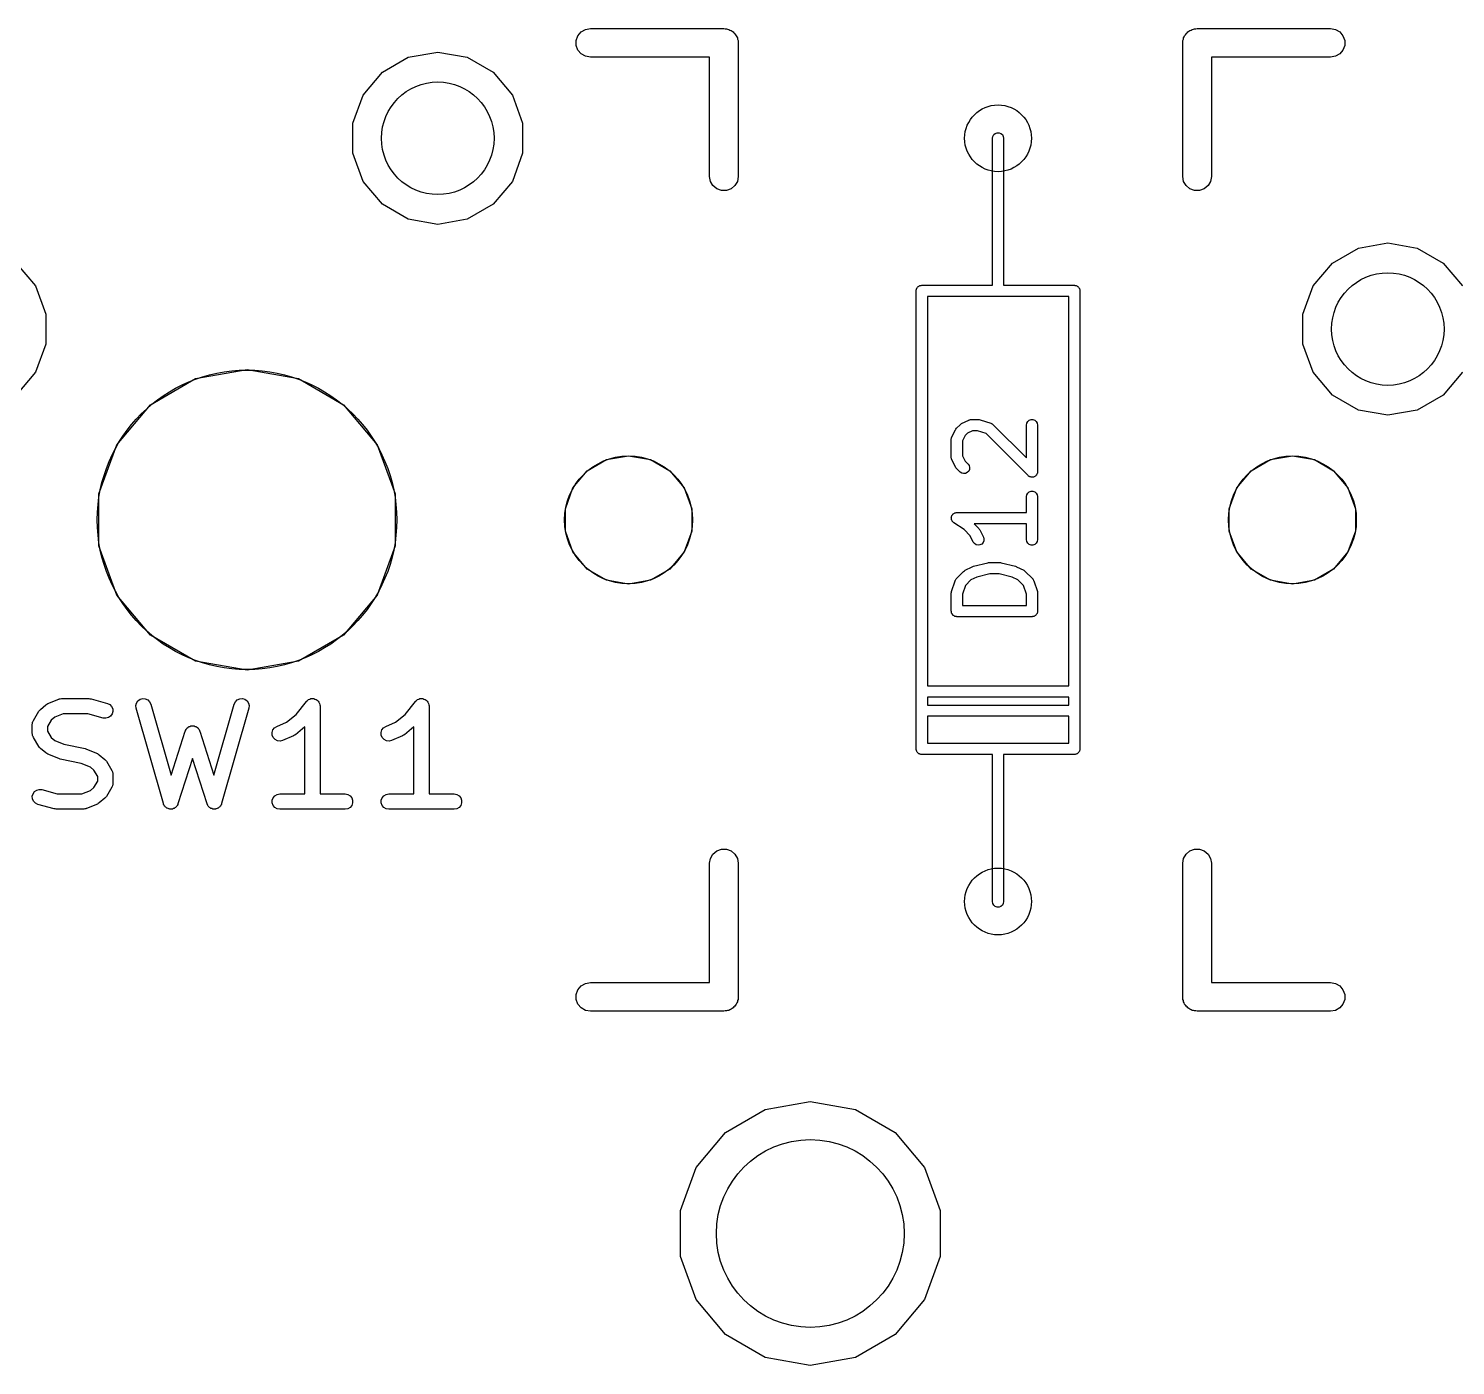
# Model space of a CAD drawing. Header units: millimetres. Extents: x 99 to 267, y 100 to 221.
# Drawn here: x 120.89 to 139.89, y 174.77 to 192.57 of the extents above; entities that cross this region are included whole.
import ezdxf

# ---------------------------------------------------------------- set-up
doc = ezdxf.new("R2010")
doc.units = ezdxf.units.MM
doc.layers.add('BLACK', color=7, linetype='Continuous')
doc.layers.add('PCB', color=4, linetype='Continuous')

# ---------------------------------------------------------------- blocks, each defined once
blk = doc.blocks.new('PCB詳細')
at = {"layer": 'BLACK'}
for p, q in [((64.3844, -53.6169), (64.407, -53.5547)), ((64.407, -53.5547), (64.4495, -53.5041)), ((64.4495, -53.5041), (64.5068, -53.471)), ((64.5068, -53.471), (64.572, -53.4595)), ((64.572, -53.4595), (66.35, -53.4595)), ((66.35, -53.4595), (66.3664, -53.4624)), ((66.3664, -53.4624), (66.3831, -53.4624)), ((66.3831, -53.4624), (66.3987, -53.4681)), ((66.3987, -53.4681), (66.4152, -53.471)), ((66.4152, -53.471), (66.4296, -53.4793)), ((66.4296, -53.4793), (66.4453, -53.485)), ((66.4453, -53.485), (66.458, -53.4957)), ((66.458, -53.4957), (66.4725, -53.5041)), ((66.4725, -53.5041), (66.4832, -53.5168)), ((66.4832, -53.5168), (66.4959, -53.5275)), ((66.4959, -53.5275), (66.5043, -53.542)), ((66.5043, -53.542), (66.515, -53.5547)), ((66.515, -53.5547), (66.5207, -53.5704)), ((66.5207, -53.5704), (66.529, -53.5848)), ((72.471, -53.5848), (72.4793, -53.5704)), ((72.4793, -53.5704), (72.485, -53.5547)), ((72.485, -53.5547), (72.4957, -53.542)), ((72.4957, -53.542), (72.5041, -53.5275)), ((72.5041, -53.5275), (72.5168, -53.5168)), ((72.5168, -53.5168), (72.5275, -53.5041)), ((72.5275, -53.5041), (72.542, -53.4957)), ((72.542, -53.4957), (72.5547, -53.485)), ((72.5547, -53.485), (72.5704, -53.4793)), ((72.5704, -53.4793), (72.5848, -53.471)), ((72.5848, -53.471), (72.6013, -53.4681)), ((72.6013, -53.4681), (72.6169, -53.4624)), ((72.6169, -53.4624), (72.6336, -53.4624)), ((72.6336, -53.4624), (72.65, -53.4595)), ((72.65, -53.4595), (74.428, -53.4595)), ((74.428, -53.4595), (74.4932, -53.471)), ((74.4932, -53.471), (74.5505, -53.5041)), ((74.5505, -53.5041), (74.593, -53.5547)), ((74.593, -53.5547), (74.6156, -53.6169)), ((64.3844, -53.6831), (64.3844, -53.6169)), ((64.407, -53.7452), (64.3844, -53.6831)), ((64.4495, -53.7959), (64.407, -53.7452)), ((66.529, -53.5848), (66.5319, -53.6013)), ((66.5319, -53.6013), (66.5376, -53.6169)), ((66.5376, -53.6169), (66.5376, -53.6336)), ((66.5376, -53.6336), (66.5405, -53.65)), ((66.5405, -53.65), (66.5405, -55.428)), ((72.4595, -53.65), (72.4624, -53.6336)), ((72.4595, -55.428), (72.4595, -53.65)), ((72.4624, -53.6169), (72.4681, -53.6013)), ((72.4624, -53.6336), (72.4624, -53.6169)), ((72.4681, -53.6013), (72.471, -53.5848)), ((74.593, -53.7452), (74.5505, -53.7959)), ((74.6156, -53.6831), (74.593, -53.7452)), ((74.6156, -53.6169), (74.6156, -53.6831)), ((61.8025, -54.0411), (62.1476, -53.8418)), ((62.1476, -53.8418), (62.54, -53.7726)), ((62.54, -53.7726), (62.9324, -53.8418)), ((62.9324, -53.8418), (63.2775, -54.0411)), ((64.5068, -53.829), (64.4495, -53.7959)), ((64.572, -53.8405), (64.5068, -53.829)), ((66.1595, -53.8405), (64.572, -53.8405)), ((66.1595, -55.428), (66.1595, -53.8405)), ((74.428, -53.8405), (72.8405, -53.8405)), ((72.8405, -53.8405), (72.8405, -55.428)), ((74.4932, -53.829), (74.428, -53.8405)), ((74.5505, -53.7959), (74.4932, -53.829)), ((61.5464, -54.3463), (61.8025, -54.0411)), ((63.2775, -54.0411), (63.5336, -54.3463)), ((61.4101, -54.7208), (61.5464, -54.3463)), ((63.5336, -54.3463), (63.6699, -54.7208)), ((61.4101, -55.1192), (61.4101, -54.7208)), ((63.6699, -54.7208), (63.6699, -55.1192)), ((69.925, -54.92), (69.9295, -54.8943)), ((69.9295, -54.8943), (69.9425, -54.8718)), ((69.9425, -54.8718), (69.9625, -54.855)), ((69.9625, -54.855), (69.987, -54.8461)), ((69.987, -54.8461), (70.013, -54.8461)), ((70.013, -54.8461), (70.0375, -54.855)), ((70.0375, -54.855), (70.0575, -54.8718)), ((70.0575, -54.8718), (70.0705, -54.8943)), ((70.0705, -54.8943), (70.075, -54.92)), ((69.925, -56.19), (69.925, -54.92)), ((70.075, -54.92), (70.075, -56.19)), ((61.5464, -55.4937), (61.4101, -55.1192)), ((63.6699, -55.1192), (63.5336, -55.4937)), ((66.171, -55.4932), (66.1595, -55.428)), ((66.5405, -55.428), (66.529, -55.4932)), ((72.471, -55.4932), (72.4595, -55.428)), ((72.8405, -55.428), (72.829, -55.4932)), ((61.8025, -55.7989), (61.5464, -55.4937)), ((63.5336, -55.4937), (63.2775, -55.7989)), ((66.2041, -55.5505), (66.171, -55.4932)), ((66.2548, -55.593), (66.2041, -55.5505)), ((66.3169, -55.6156), (66.2548, -55.593)), ((66.3831, -55.6156), (66.3169, -55.6156)), ((66.4453, -55.593), (66.3831, -55.6156)), ((66.4959, -55.5505), (66.4453, -55.593)), ((66.529, -55.4932), (66.4959, -55.5505)), ((72.5041, -55.5505), (72.471, -55.4932)), ((72.5547, -55.593), (72.5041, -55.5505)), ((72.6169, -55.6156), (72.5547, -55.593)), ((72.6831, -55.6156), (72.6169, -55.6156)), ((72.7452, -55.593), (72.6831, -55.6156)), ((72.7959, -55.5505), (72.7452, -55.593)), ((72.829, -55.4932), (72.7959, -55.5505)), ((62.1476, -55.9982), (61.8025, -55.7989)), ((63.2775, -55.7989), (62.9324, -55.9982)), ((62.54, -56.0674), (62.1476, -55.9982)), ((62.9324, -55.9982), (62.54, -56.0674)), ((69.925, -56.877), (69.925, -56.19)), ((70.075, -56.19), (70.075, -56.877)), ((74.4525, -56.5811), (74.7976, -56.3818)), ((74.7976, -56.3818), (75.19, -56.3126)), ((75.19, -56.3126), (75.5824, -56.3818)), ((75.5824, -56.3818), (75.9275, -56.5811)), ((56.9275, -56.5811), (57.1836, -56.8863)), ((74.1964, -56.8863), (74.4525, -56.5811)), ((75.9275, -56.5811), (76.1836, -56.8863)), ((57.1836, -56.8863), (57.3199, -57.2608)), ((68.909, -56.952), (68.9101, -56.9455)), ((68.909, -63.048), (68.909, -56.952)), ((68.9101, -56.939), (68.9124, -56.9328)), ((68.9101, -56.9455), (68.9101, -56.939)), ((68.9124, -56.9328), (68.9135, -56.9263)), ((68.9135, -56.9263), (68.9168, -56.9207)), ((68.9168, -56.9207), (68.919, -56.9145)), ((68.919, -56.9145), (68.9233, -56.9095)), ((68.9233, -56.9095), (68.9265, -56.9038)), ((68.9265, -56.9038), (68.9316, -56.8996)), ((68.9316, -56.8996), (68.9358, -56.8945)), ((68.9358, -56.8945), (68.9415, -56.8913)), ((68.9415, -56.8913), (68.9465, -56.887)), ((68.9465, -56.887), (68.9527, -56.8848)), ((68.9527, -56.8848), (68.9583, -56.8815)), ((68.9583, -56.8815), (68.9648, -56.8804)), ((68.9648, -56.8804), (68.971, -56.8781)), ((68.971, -56.8781), (68.9775, -56.8781)), ((68.9775, -56.8781), (68.984, -56.877)), ((68.984, -56.877), (69.925, -56.877)), ((70.075, -56.877), (71.016, -56.877)), ((71.016, -56.877), (71.0225, -56.8781)), ((71.0225, -56.8781), (71.029, -56.8781)), ((71.029, -56.8781), (71.0352, -56.8804)), ((71.0352, -56.8804), (71.0417, -56.8815)), ((71.0417, -56.8815), (71.0473, -56.8848)), ((71.0473, -56.8848), (71.0535, -56.887)), ((71.0535, -56.887), (71.0585, -56.8913)), ((71.0585, -56.8913), (71.0642, -56.8945)), ((71.0642, -56.8945), (71.0684, -56.8996)), ((71.0684, -56.8996), (71.0735, -56.9038)), ((71.0735, -56.9038), (71.0767, -56.9095)), ((71.0767, -56.9095), (71.081, -56.9145)), ((71.081, -56.9145), (71.0832, -56.9207)), ((71.0832, -56.9207), (71.0865, -56.9263)), ((71.0865, -56.9263), (71.0876, -56.9328)), ((71.0876, -56.9328), (71.0899, -56.939)), ((71.0899, -56.939), (71.0899, -56.9455)), ((71.0899, -56.9455), (71.091, -56.952)), ((71.091, -56.952), (71.091, -63.048)), ((74.0601, -57.2608), (74.1964, -56.8863)), ((70, -57.027), (69.059, -57.027)), ((69.059, -57.027), (69.059, -62.211)), ((70.941, -57.027), (70, -57.027)), ((70.941, -62.211), (70.941, -57.027)), ((57.3199, -57.2608), (57.3199, -57.6592)), ((74.0601, -57.6592), (74.0601, -57.2608)), ((57.3199, -57.6592), (57.1836, -58.0337)), ((74.1964, -58.0337), (74.0601, -57.6592)), ((57.1836, -58.0337), (56.9275, -58.3389)), ((58.7134, -58.4667), (59.3154, -58.1192)), ((59.3154, -58.1192), (60, -57.9985)), ((60, -57.9985), (60.6846, -58.1192)), ((60.6846, -58.1192), (61.2865, -58.4667)), ((74.4525, -58.3389), (74.1964, -58.0337)), ((76.1836, -58.0337), (75.9275, -58.3389)), ((58.2666, -58.9992), (58.7134, -58.4667)), ((61.2865, -58.4667), (61.7334, -58.9992)), ((74.7976, -58.5382), (74.4525, -58.3389)), ((75.9275, -58.3389), (75.5824, -58.5382)), ((69.5141, -58.7186), (69.6093, -58.671)), ((69.6093, -58.671), (69.6135, -58.6698)), ((69.6135, -58.6698), (69.6172, -58.6676)), ((69.6172, -58.6676), (69.6259, -58.6661)), ((69.6259, -58.6661), (69.6343, -58.6636)), ((69.6343, -58.6636), (69.6386, -58.6638)), ((69.6386, -58.6638), (69.6429, -58.6631)), ((69.6429, -58.6631), (69.7381, -58.6631)), ((69.7381, -58.6631), (69.7499, -58.6652)), ((69.7499, -58.6652), (69.7618, -58.6669)), ((69.7618, -58.6669), (69.9047, -58.7146)), ((70.3819, -58.7124), (70.3949, -58.6899)), ((70.3949, -58.6899), (70.4149, -58.6731)), ((70.4149, -58.6731), (70.4394, -58.6642)), ((70.4394, -58.6642), (70.4654, -58.6642)), ((70.4654, -58.6642), (70.4899, -58.6731)), ((70.4899, -58.6731), (70.5098, -58.6899)), ((70.5098, -58.6899), (70.5229, -58.7124)), ((75.19, -58.6074), (74.7976, -58.5382)), ((75.5824, -58.5382), (75.19, -58.6074)), ((69.3819, -58.9029), (69.3841, -58.8992)), ((69.3841, -58.8992), (69.3853, -58.895)), ((69.3853, -58.895), (69.4329, -58.7998)), ((69.4329, -58.7998), (69.4401, -58.7901)), ((69.4401, -58.7901), (69.447, -58.7803)), ((69.447, -58.7803), (69.4946, -58.7327)), ((69.4946, -58.7327), (69.5044, -58.7258)), ((69.5044, -58.7258), (69.5141, -58.7186)), ((69.5616, -58.8778), (69.5274, -58.9463)), ((69.592, -58.8474), (69.5616, -58.8778)), ((69.6606, -58.8131), (69.592, -58.8474)), ((69.7259, -58.8131), (69.6606, -58.8131)), ((69.8404, -58.8513), (69.7259, -58.8131)), ((70.3993, -59.4102), (69.8404, -58.8513)), ((69.9047, -58.7146), (69.9085, -58.7166)), ((69.9085, -58.7166), (69.9126, -58.7177)), ((69.9126, -58.7177), (69.9198, -58.7228)), ((69.9198, -58.7228), (69.9276, -58.727)), ((69.9276, -58.727), (69.9304, -58.7302)), ((69.9304, -58.7302), (69.934, -58.7327)), ((69.934, -58.7327), (70.3774, -59.1761)), ((70.3774, -58.7381), (70.3819, -58.7124)), ((70.3774, -59.1761), (70.3774, -58.7381)), ((70.5229, -58.7124), (70.5274, -58.7381)), ((70.5274, -58.7381), (70.5274, -59.3571)), ((58.0289, -59.6524), (58.2666, -58.9992)), ((61.7334, -58.9992), (61.9711, -59.6524)), ((69.3774, -58.9286), (69.3781, -58.9243)), ((69.3774, -59.1667), (69.3774, -58.9286)), ((69.3779, -58.92), (69.3804, -58.9116)), ((69.3781, -58.9243), (69.3779, -58.92)), ((69.3804, -58.9116), (69.3819, -58.9029)), ((69.5274, -58.9463), (69.5274, -59.149)), ((64.531, -59.3457), (64.7879, -59.1974)), ((64.7879, -59.1974), (65.08, -59.1458)), ((65.08, -59.1458), (65.3721, -59.1974)), ((65.3721, -59.1974), (65.629, -59.3457)), ((69.3781, -59.1709), (69.3774, -59.1667)), ((69.3779, -59.1752), (69.3781, -59.1709)), ((69.3804, -59.1837), (69.3779, -59.1752)), ((69.3819, -59.1923), (69.3804, -59.1837)), ((69.3841, -59.1961), (69.3819, -59.1923)), ((69.3853, -59.2002), (69.3841, -59.1961)), ((69.4329, -59.2954), (69.3853, -59.2002)), ((69.5274, -59.149), (69.5616, -59.2175)), ((69.5616, -59.2175), (69.6007, -59.2565)), ((69.6007, -59.2565), (69.6156, -59.2778)), ((69.6156, -59.2778), (69.6223, -59.303)), ((73.371, -59.3457), (73.6279, -59.1974)), ((73.6279, -59.1974), (73.92, -59.1458)), ((73.92, -59.1458), (74.2121, -59.1974)), ((74.2121, -59.1974), (74.469, -59.3457)), ((64.3403, -59.5729), (64.531, -59.3457)), ((65.629, -59.3457), (65.8197, -59.5729)), ((69.4401, -59.3051), (69.4329, -59.2954)), ((69.447, -59.3149), (69.4401, -59.3051)), ((69.4946, -59.3626), (69.447, -59.3149)), ((69.5159, -59.3775), (69.4946, -59.3626)), ((69.5411, -59.3842), (69.5159, -59.3775)), ((69.567, -59.382), (69.5411, -59.3842)), ((69.5906, -59.371), (69.567, -59.382)), ((69.6091, -59.3525), (69.5906, -59.371)), ((69.6201, -59.3289), (69.6091, -59.3525)), ((69.6223, -59.303), (69.6201, -59.3289)), ((70.4074, -59.4158), (70.3993, -59.4102)), ((70.4149, -59.4221), (70.4074, -59.4158)), ((70.418, -59.4232), (70.4149, -59.4221)), ((70.4207, -59.4251), (70.418, -59.4232)), ((70.4302, -59.4277), (70.4207, -59.4251)), ((70.4394, -59.431), (70.4302, -59.4277)), ((70.4427, -59.431), (70.4394, -59.431)), ((70.4458, -59.4319), (70.4427, -59.431)), ((70.4556, -59.431), (70.4458, -59.4319)), ((70.4654, -59.431), (70.4556, -59.431)), ((70.4685, -59.4299), (70.4654, -59.431)), ((70.4718, -59.4296), (70.4685, -59.4299)), ((70.4807, -59.4254), (70.4718, -59.4296)), ((70.4899, -59.4221), (70.4807, -59.4254)), ((70.4924, -59.42), (70.4899, -59.4221)), ((70.4954, -59.4186), (70.4924, -59.42)), ((70.5023, -59.4116), (70.4954, -59.4186)), ((70.5098, -59.4054), (70.5023, -59.4116)), ((70.5115, -59.4025), (70.5098, -59.4054)), ((70.5138, -59.4002), (70.5115, -59.4025)), ((70.518, -59.3913), (70.5138, -59.4002)), ((70.5229, -59.3828), (70.518, -59.3913)), ((70.5234, -59.3795), (70.5229, -59.3828)), ((70.5248, -59.3766), (70.5234, -59.3795)), ((70.5257, -59.3668), (70.5248, -59.3766)), ((70.5274, -59.3571), (70.5257, -59.3668)), ((73.1803, -59.5729), (73.371, -59.3457)), ((74.469, -59.3457), (74.6597, -59.5729)), ((58.0289, -60.3476), (58.0289, -59.6524)), ((61.9711, -59.6524), (61.9711, -60.3476)), ((64.2388, -59.8517), (64.3403, -59.5729)), ((65.8197, -59.5729), (65.9212, -59.8517)), ((70.3819, -59.6648), (70.3949, -59.6423)), ((70.3949, -59.6423), (70.4149, -59.6255)), ((70.4149, -59.6255), (70.4394, -59.6166)), ((70.4394, -59.6166), (70.4654, -59.6166)), ((70.4654, -59.6166), (70.4899, -59.6255)), ((70.4899, -59.6255), (70.5098, -59.6423)), ((70.5098, -59.6423), (70.5229, -59.6648)), ((73.0788, -59.8517), (73.1803, -59.5729)), ((74.6597, -59.5729), (74.7612, -59.8517)), ((70.3774, -59.6905), (70.3819, -59.6648)), ((70.3774, -59.9012), (70.3774, -59.6905)), ((70.5229, -59.6648), (70.5274, -59.6905)), ((70.5274, -59.6905), (70.5274, -60.2619)), ((64.2388, -60.1483), (64.2388, -59.8517)), ((65.9212, -59.8517), (65.9212, -60.1483)), ((69.3775, -59.9714), (69.3785, -59.9673)), ((69.3785, -59.9803), (69.3775, -59.9714)), ((69.3785, -59.9632), (69.3816, -59.9548)), ((69.3785, -59.9673), (69.3785, -59.9632)), ((69.3785, -59.9892), (69.3785, -59.9803)), ((69.3799, -59.9931), (69.3785, -59.9892)), ((69.3804, -59.9973), (69.3799, -59.9931)), ((69.3844, -60.0053), (69.3804, -59.9973)), ((69.3816, -59.9548), (69.3837, -59.9461)), ((69.3837, -59.9461), (69.386, -59.9426)), ((69.3874, -60.0137), (69.3844, -60.0053)), ((69.386, -59.9426), (69.3874, -59.9387)), ((69.3874, -59.9387), (69.3932, -59.9318)), ((69.3901, -60.0169), (69.3874, -60.0137)), ((69.3919, -60.0206), (69.3901, -60.0169)), ((69.3984, -60.0268), (69.3919, -60.0206)), ((69.3932, -59.9318), (69.3981, -59.9244)), ((69.3981, -59.9244), (69.4015, -59.9219)), ((69.4042, -60.0336), (69.3984, -60.0268)), ((69.4015, -59.9219), (69.4042, -59.9187)), ((69.4042, -59.9187), (69.4119, -59.9143)), ((69.4078, -60.0357), (69.4042, -60.0336)), ((69.4108, -60.0386), (69.4078, -60.0357)), ((69.5475, -60.1297), (69.4108, -60.0386)), ((69.4119, -59.9143), (69.4191, -59.909)), ((69.4191, -59.909), (69.4231, -59.9078)), ((69.4231, -59.9078), (69.4267, -59.9057)), ((69.4267, -59.9057), (69.4355, -59.9042)), ((69.4355, -59.9042), (69.4441, -59.9016)), ((69.4441, -59.9016), (69.4483, -59.9019)), ((69.4483, -59.9019), (69.4524, -59.9012)), ((69.4524, -59.9012), (70.3774, -59.9012)), ((73.0788, -60.1483), (73.0788, -59.8517)), ((74.7612, -59.8517), (74.7612, -60.1483)), ((64.3403, -60.4271), (64.2388, -60.1483)), ((65.9212, -60.1483), (65.8197, -60.4271)), ((69.6288, -60.2111), (69.5475, -60.1297)), ((69.671, -60.2954), (69.6288, -60.2111)), ((70.3774, -60.0512), (69.6811, -60.0512)), ((69.6811, -60.0512), (69.7435, -60.1136)), ((69.7435, -60.1136), (69.7504, -60.1235)), ((69.7504, -60.1235), (69.7576, -60.1331)), ((69.7576, -60.1331), (69.8052, -60.2284)), ((69.8052, -60.2284), (69.8126, -60.2533)), ((70.3774, -60.2619), (70.3774, -60.0512)), ((73.1803, -60.4271), (73.0788, -60.1483)), ((74.7612, -60.1483), (74.6597, -60.4271)), ((58.2666, -61.0008), (58.0289, -60.3476)), ((61.9711, -60.3476), (61.7334, -61.0008)), ((69.6865, -60.3164), (69.671, -60.2954)), ((69.7083, -60.3307), (69.6865, -60.3164)), ((69.7336, -60.3368), (69.7083, -60.3307)), ((69.7595, -60.3338), (69.7336, -60.3368)), ((69.7828, -60.3221), (69.7595, -60.3338)), ((69.8007, -60.3032), (69.7828, -60.3221)), ((69.811, -60.2793), (69.8007, -60.3032)), ((69.8126, -60.2533), (69.811, -60.2793)), ((70.3819, -60.2876), (70.3774, -60.2619)), ((70.3949, -60.3101), (70.3819, -60.2876)), ((70.4149, -60.3269), (70.3949, -60.3101)), ((70.4394, -60.3358), (70.4149, -60.3269)), ((70.4654, -60.3358), (70.4394, -60.3358)), ((70.4899, -60.3269), (70.4654, -60.3358)), ((70.5098, -60.3101), (70.4899, -60.3269)), ((70.5229, -60.2876), (70.5098, -60.3101)), ((70.5274, -60.2619), (70.5229, -60.2876)), ((64.531, -60.6543), (64.3403, -60.4271)), ((65.8197, -60.4271), (65.629, -60.6543)), ((69.6723, -60.6177), (69.8628, -60.5701)), ((69.8628, -60.5701), (69.8719, -60.5694)), ((69.8719, -60.5694), (69.881, -60.5679)), ((69.881, -60.5679), (70.0238, -60.5679)), ((70.0238, -60.5679), (70.0328, -60.5694)), ((70.0328, -60.5694), (70.042, -60.5701)), ((70.042, -60.5701), (70.2325, -60.6177)), ((73.371, -60.6543), (73.1803, -60.4271)), ((74.6597, -60.4271), (74.469, -60.6543)), ((64.7879, -60.8026), (64.531, -60.6543)), ((65.629, -60.6543), (65.3721, -60.8026)), ((69.432, -60.8016), (69.4371, -60.7944)), ((69.4371, -60.7944), (69.4413, -60.7867)), ((69.4413, -60.7867), (69.4445, -60.7838)), ((69.4445, -60.7838), (69.447, -60.7803)), ((69.447, -60.7803), (69.5422, -60.6851)), ((69.5422, -60.6851), (69.552, -60.6782)), ((69.552, -60.6782), (69.5617, -60.671)), ((69.5617, -60.671), (69.6569, -60.6234)), ((69.6397, -60.7997), (69.5656, -60.8738)), ((69.7167, -60.7612), (69.6397, -60.7997)), ((69.6569, -60.6234), (69.6648, -60.6211)), ((69.6648, -60.6211), (69.6723, -60.6177)), ((69.8902, -60.7179), (69.7167, -60.7612)), ((70.0146, -60.7179), (69.8902, -60.7179)), ((70.1881, -60.7612), (70.0146, -60.7179)), ((70.2651, -60.7997), (70.1881, -60.7612)), ((70.2325, -60.6177), (70.24, -60.6211)), ((70.24, -60.6211), (70.2478, -60.6234)), ((70.2478, -60.6234), (70.3431, -60.671)), ((70.3392, -60.8738), (70.2651, -60.7997)), ((70.3431, -60.671), (70.3527, -60.6782)), ((70.3527, -60.6782), (70.3626, -60.6851)), ((70.3626, -60.6851), (70.4578, -60.7803)), ((70.4578, -60.7803), (70.4603, -60.7838)), ((70.4603, -60.7838), (70.4635, -60.7867)), ((70.4635, -60.7867), (70.4677, -60.7944)), ((70.4677, -60.7944), (70.4727, -60.8016)), ((73.6279, -60.8026), (73.371, -60.6543)), ((74.469, -60.6543), (74.2121, -60.8026)), ((65.08, -60.8541), (64.7879, -60.8026)), ((65.3721, -60.8026), (65.08, -60.8541)), ((69.3774, -60.9762), (69.3795, -60.9643)), ((69.3774, -61.2143), (69.3774, -60.9762)), ((69.3795, -60.9643), (69.3812, -60.9525)), ((69.3812, -60.9525), (69.4288, -60.8096)), ((69.4288, -60.8096), (69.4309, -60.8058)), ((69.4309, -60.8058), (69.432, -60.8016)), ((69.5656, -60.8738), (69.5274, -60.9884)), ((69.5274, -60.9884), (69.5274, -61.1393)), ((70.3774, -60.9884), (70.3392, -60.8738)), ((70.3774, -61.1393), (70.3774, -60.9884)), ((70.4727, -60.8016), (70.4739, -60.8058)), ((70.4739, -60.8058), (70.4759, -60.8096)), ((70.4759, -60.8096), (70.5235, -60.9525)), ((70.5235, -60.9525), (70.5253, -60.9643)), ((70.5253, -60.9643), (70.5274, -60.9762)), ((70.5274, -60.9762), (70.5274, -61.2143)), ((73.92, -60.8541), (73.6279, -60.8026)), ((74.2121, -60.8026), (73.92, -60.8541)), ((58.7134, -61.5332), (58.2666, -61.0008)), ((61.7334, -61.0008), (61.2865, -61.5332)), ((69.5274, -61.1393), (70.3774, -61.1393)), ((69.3785, -61.2207), (69.3774, -61.2143)), ((69.3785, -61.2273), (69.3785, -61.2207)), ((69.3808, -61.2335), (69.3785, -61.2273)), ((69.3819, -61.2399), (69.3808, -61.2335)), ((69.3852, -61.2456), (69.3819, -61.2399)), ((69.3874, -61.2518), (69.3852, -61.2456)), ((69.3916, -61.2568), (69.3874, -61.2518)), ((69.3949, -61.2625), (69.3916, -61.2568)), ((69.4, -61.2667), (69.3949, -61.2625)), ((69.4042, -61.2717), (69.4, -61.2667)), ((69.4099, -61.275), (69.4042, -61.2717)), ((69.4149, -61.2792), (69.4099, -61.275)), ((69.421, -61.2815), (69.4149, -61.2792)), ((69.4267, -61.2848), (69.421, -61.2815)), ((69.4332, -61.2859), (69.4267, -61.2848)), ((69.4394, -61.2881), (69.4332, -61.2859)), ((69.4459, -61.2881), (69.4394, -61.2881)), ((69.4524, -61.2893), (69.4459, -61.2881)), ((70.4524, -61.2893), (69.4524, -61.2893)), ((70.4588, -61.2881), (70.4524, -61.2893)), ((70.4654, -61.2881), (70.4588, -61.2881)), ((70.4716, -61.2859), (70.4654, -61.2881)), ((70.478, -61.2848), (70.4716, -61.2859)), ((70.4837, -61.2815), (70.478, -61.2848)), ((70.4899, -61.2792), (70.4837, -61.2815)), ((70.4949, -61.275), (70.4899, -61.2792)), ((70.5006, -61.2717), (70.4949, -61.275)), ((70.5048, -61.2667), (70.5006, -61.2717)), ((70.5098, -61.2625), (70.5048, -61.2667)), ((70.5131, -61.2568), (70.5098, -61.2625)), ((70.5173, -61.2518), (70.5131, -61.2568)), ((70.5196, -61.2456), (70.5173, -61.2518)), ((70.5229, -61.2399), (70.5196, -61.2456)), ((70.524, -61.2335), (70.5229, -61.2399)), ((70.5262, -61.2273), (70.524, -61.2335)), ((70.5274, -61.2143), (70.5262, -61.2207)), ((70.5262, -61.2207), (70.5262, -61.2273)), ((59.3154, -61.8808), (58.7134, -61.5332)), ((61.2865, -61.5332), (60.6846, -61.8808)), ((60, -62.0015), (59.3154, -61.8808)), ((60.6846, -61.8808), (60, -62.0015)), ((69.059, -62.211), (70.941, -62.211)), ((57.2498, -62.5224), (57.3224, -62.4619)), ((57.3224, -62.4619), (57.3356, -62.4544)), ((57.3356, -62.4544), (57.3484, -62.4462)), ((57.3484, -62.4462), (57.4935, -62.3857)), ((57.4935, -62.3857), (57.4958, -62.3852)), ((57.4958, -62.3852), (57.4978, -62.3841)), ((57.4978, -62.3841), (57.5129, -62.3814)), ((57.5129, -62.3814), (57.5279, -62.378)), ((57.5279, -62.378), (57.5303, -62.3783)), ((57.5303, -62.3783), (57.5326, -62.3779)), ((57.5326, -62.3779), (57.8954, -62.3779)), ((57.8954, -62.3779), (57.909, -62.3803)), ((57.909, -62.3803), (57.9226, -62.3816)), ((57.9226, -62.3816), (58.1403, -62.4421)), ((58.1403, -62.4421), (58.1722, -62.4573)), ((58.1722, -62.4573), (58.1969, -62.4825)), ((58.1969, -62.4825), (58.2115, -62.5146)), ((58.5198, -62.4723), (58.5284, -62.4381)), ((58.5235, -62.5074), (58.5198, -62.4723)), ((58.8863, -63.7774), (58.5235, -62.5074)), ((58.5284, -62.4381), (58.5481, -62.4089)), ((58.5481, -62.4089), (58.5767, -62.3882)), ((58.5767, -62.3882), (58.6106, -62.3785)), ((58.6106, -62.3785), (58.6458, -62.381)), ((58.6458, -62.381), (58.678, -62.3953)), ((58.678, -62.3953), (58.7034, -62.4199)), ((58.7034, -62.4199), (58.7188, -62.4516)), ((58.7188, -62.4516), (58.9895, -63.399)), ((59.5591, -63.399), (59.8297, -62.4516)), ((60.0251, -62.5074), (59.6623, -63.7774)), ((59.8297, -62.4516), (59.8452, -62.4199)), ((59.8452, -62.4199), (59.8705, -62.3953)), ((59.8705, -62.3953), (59.9028, -62.381)), ((59.9028, -62.381), (59.938, -62.3785)), ((59.938, -62.3785), (59.9719, -62.3882)), ((59.9719, -62.3882), (60.0004, -62.4089)), ((60.0004, -62.4089), (60.0202, -62.4381)), ((60.0202, -62.4381), (60.0288, -62.4723)), ((60.0288, -62.4723), (60.0251, -62.5074)), ((60.6528, -62.5895), (60.7915, -62.4161)), ((60.7915, -62.4161), (60.7924, -62.4153)), ((60.7924, -62.4153), (60.793, -62.4142)), ((60.793, -62.4142), (60.8056, -62.4036)), ((60.8056, -62.4036), (60.818, -62.3927)), ((60.818, -62.3927), (60.8191, -62.3923)), ((60.8191, -62.3923), (60.8201, -62.3915)), ((60.8201, -62.3915), (60.8355, -62.3859)), ((60.8355, -62.3859), (60.8509, -62.3799)), ((60.8509, -62.3799), (60.8521, -62.3799)), ((60.8521, -62.3799), (60.8532, -62.3795)), ((60.8532, -62.3795), (60.8697, -62.3795)), ((60.8697, -62.3795), (60.8862, -62.3791)), ((60.8862, -62.3791), (60.8873, -62.3795)), ((60.8873, -62.3795), (60.8885, -62.3795)), ((60.8885, -62.3795), (60.904, -62.3851)), ((60.904, -62.3851), (60.9196, -62.3904)), ((60.9196, -62.3904), (60.9205, -62.3911)), ((60.9205, -62.3911), (60.9217, -62.3915)), ((60.9217, -62.3915), (60.9343, -62.4021)), ((60.9343, -62.4021), (60.9471, -62.4124)), ((60.9471, -62.4124), (60.9478, -62.4134)), ((60.9478, -62.4134), (60.9487, -62.4142)), ((60.9487, -62.4142), (60.9569, -62.4285)), ((60.9569, -62.4285), (60.9655, -62.4426)), ((60.9655, -62.4426), (60.9657, -62.4437)), ((60.9657, -62.4437), (60.9663, -62.4448)), ((60.9663, -62.4448), (60.9692, -62.461)), ((60.9692, -62.461), (60.9724, -62.4771)), ((60.9724, -62.4771), (60.9722, -62.4783)), ((60.9722, -62.4783), (60.9725, -62.4795)), ((60.9725, -62.4795), (60.9725, -63.6479)), ((62.1042, -62.5895), (62.243, -62.4161)), ((62.243, -62.4161), (62.2439, -62.4153)), ((62.2439, -62.4153), (62.2445, -62.4142)), ((62.2445, -62.4142), (62.2571, -62.4036)), ((62.2571, -62.4036), (62.2694, -62.3927)), ((62.2694, -62.3927), (62.2706, -62.3923)), ((62.2706, -62.3923), (62.2715, -62.3915)), ((62.2715, -62.3915), (62.2869, -62.3859)), ((62.2869, -62.3859), (62.3023, -62.3799)), ((62.3023, -62.3799), (62.3035, -62.3799)), ((62.3035, -62.3799), (62.3046, -62.3795)), ((62.3046, -62.3795), (62.3211, -62.3795)), ((62.3211, -62.3795), (62.3376, -62.3791)), ((62.3376, -62.3791), (62.3387, -62.3795)), ((62.3387, -62.3795), (62.3399, -62.3795)), ((62.3399, -62.3795), (62.3554, -62.3851)), ((62.3554, -62.3851), (62.371, -62.3904)), ((62.371, -62.3904), (62.372, -62.3911)), ((62.372, -62.3911), (62.3731, -62.3915)), ((62.3731, -62.3915), (62.3857, -62.4021)), ((62.3857, -62.4021), (62.3986, -62.4124)), ((62.3986, -62.4124), (62.3992, -62.4134)), ((62.3992, -62.4134), (62.4001, -62.4142)), ((62.4001, -62.4142), (62.4083, -62.4285)), ((62.4083, -62.4285), (62.4169, -62.4426)), ((62.4169, -62.4426), (62.4172, -62.4437)), ((62.4172, -62.4437), (62.4178, -62.4448)), ((62.4178, -62.4448), (62.4206, -62.461)), ((62.4206, -62.461), (62.4239, -62.4771)), ((62.4239, -62.4771), (62.4237, -62.4783)), ((62.4237, -62.4783), (62.4239, -62.4795)), ((62.4239, -62.4795), (62.4239, -63.6479)), ((69.059, -62.361), (69.059, -62.465)), ((70.941, -62.361), (69.059, -62.361)), ((69.059, -62.465), (70.941, -62.465)), ((70.941, -62.465), (70.941, -62.361)), ((57.1425, -62.7021), (57.1454, -62.6946)), ((57.1454, -62.6946), (57.1468, -62.6867)), ((57.1468, -62.6867), (57.1517, -62.6782)), ((57.1517, -62.6782), (57.1552, -62.6692)), ((57.1552, -62.6692), (57.2277, -62.5482)), ((57.2277, -62.5482), (57.2388, -62.5354)), ((57.2388, -62.5354), (57.2498, -62.5224)), ((57.3931, -62.6675), (57.3439, -62.7496)), ((57.4407, -62.6279), (57.3931, -62.6675)), ((57.5529, -62.5811), (57.4407, -62.6279)), ((57.8816, -62.5811), (57.5529, -62.5811)), ((58.0859, -62.6379), (57.8816, -62.5811)), ((58.1211, -62.6413), (58.0859, -62.6379)), ((58.1552, -62.6325), (58.1211, -62.6413)), ((58.1843, -62.6125), (58.1552, -62.6325)), ((58.2048, -62.5838), (58.1843, -62.6125)), ((58.2143, -62.5498), (58.2048, -62.5838)), ((58.2115, -62.5146), (58.2143, -62.5498)), ((60.3964, -62.7486), (60.5273, -62.694)), ((60.5273, -62.694), (60.6528, -62.5895)), ((61.8478, -62.7486), (61.9788, -62.694)), ((61.9788, -62.694), (62.1042, -62.5895)), ((70.941, -62.615), (69.059, -62.615)), ((69.059, -62.615), (69.059, -62.973)), ((70.941, -62.973), (70.941, -62.615)), ((57.1407, -62.7214), (57.1424, -62.7118)), ((57.1407, -62.8424), (57.1407, -62.7214)), ((57.1424, -62.852), (57.1407, -62.8424)), ((57.1424, -62.7118), (57.1425, -62.7021)), ((57.1425, -62.8617), (57.1424, -62.852)), ((57.1454, -62.8692), (57.1425, -62.8617)), ((57.1468, -62.8771), (57.1454, -62.8692)), ((57.1517, -62.8856), (57.1468, -62.8771)), ((57.1552, -62.8947), (57.1517, -62.8856)), ((57.3439, -62.7496), (57.3439, -62.8142)), ((57.3439, -62.8142), (57.3931, -62.8963)), ((58.9895, -63.399), (59.1775, -62.8114)), ((59.1775, -62.8114), (59.1794, -62.8078)), ((59.1794, -62.8078), (59.1803, -62.8039)), ((59.1803, -62.8039), (59.1876, -62.7923)), ((59.1876, -62.7923), (59.1939, -62.7802)), ((59.1939, -62.7802), (59.1969, -62.7775)), ((59.1969, -62.7775), (59.1991, -62.7741)), ((59.1991, -62.7741), (59.2099, -62.7657)), ((59.2099, -62.7657), (59.2201, -62.7565)), ((59.2201, -62.7565), (59.2238, -62.7549)), ((59.2238, -62.7549), (59.227, -62.7525)), ((59.227, -62.7525), (59.24, -62.7483)), ((59.24, -62.7483), (59.2527, -62.7431)), ((59.2527, -62.7431), (59.2568, -62.7429)), ((59.2568, -62.7429), (59.2606, -62.7417)), ((59.2606, -62.7417), (59.2743, -62.7422)), ((59.2743, -62.7422), (59.288, -62.7417)), ((59.288, -62.7417), (59.2918, -62.7429)), ((59.2918, -62.7429), (59.2959, -62.7431)), ((59.2959, -62.7431), (59.3085, -62.7483)), ((59.3085, -62.7483), (59.3216, -62.7525)), ((59.3216, -62.7525), (59.3248, -62.7549)), ((59.3248, -62.7549), (59.3285, -62.7565)), ((59.3285, -62.7565), (59.3387, -62.7657)), ((59.3387, -62.7657), (59.3495, -62.7741)), ((59.3495, -62.7741), (59.3516, -62.7775)), ((59.3516, -62.7775), (59.3546, -62.7802)), ((59.3546, -62.7802), (59.361, -62.7923)), ((59.361, -62.7923), (59.3683, -62.8039)), ((59.3683, -62.8039), (59.3692, -62.8078)), ((59.3692, -62.8078), (59.3711, -62.8114)), ((59.3711, -62.8114), (59.5591, -63.399)), ((60.3347, -62.8293), (60.3452, -62.7957)), ((60.3363, -62.8646), (60.3347, -62.8293)), ((60.3499, -62.8971), (60.3363, -62.8646)), ((60.3452, -62.7957), (60.3666, -62.7676)), ((60.3666, -62.7676), (60.3964, -62.7486)), ((60.6196, -62.8757), (60.4745, -62.9362)), ((60.6324, -62.8675), (60.6196, -62.8757)), ((60.6456, -62.86), (60.6324, -62.8675)), ((60.7693, -62.7569), (60.6456, -62.86)), ((60.7693, -63.6479), (60.7693, -62.7569)), ((61.7861, -62.8293), (61.7966, -62.7957)), ((61.7877, -62.8646), (61.7861, -62.8293)), ((61.8013, -62.8971), (61.7877, -62.8646)), ((61.7966, -62.7957), (61.8181, -62.7676)), ((61.8181, -62.7676), (61.8478, -62.7486)), ((62.0711, -62.8757), (61.9259, -62.9362)), ((62.0839, -62.8675), (62.0711, -62.8757)), ((62.097, -62.86), (62.0839, -62.8675)), ((62.2207, -62.7569), (62.097, -62.86)), ((62.2207, -63.6479), (62.2207, -62.7569)), ((57.2277, -63.0156), (57.1552, -62.8947)), ((57.2389, -63.0284), (57.2277, -63.0156)), ((57.2498, -63.0414), (57.2389, -63.0284)), ((57.3224, -63.1019), (57.2498, -63.0414)), ((57.3931, -62.8963), (57.4407, -62.9359)), ((57.4407, -62.9359), (57.5627, -62.9868)), ((57.5627, -62.9868), (57.8436, -63.0453)), ((57.8436, -63.0453), (57.8525, -63.0489)), ((57.8525, -63.0489), (57.8619, -63.051)), ((57.8619, -63.051), (58.0071, -63.1115)), ((60.3737, -62.9231), (60.3499, -62.8971)), ((60.4051, -62.9393), (60.3737, -62.9231)), ((60.4401, -62.9439), (60.4051, -62.9393)), ((60.4745, -62.9362), (60.4401, -62.9439)), ((61.8252, -62.9231), (61.8013, -62.8971)), ((61.8565, -62.9393), (61.8252, -62.9231)), ((61.8915, -62.9439), (61.8565, -62.9393)), ((61.9259, -62.9362), (61.8915, -62.9439)), ((68.9101, -63.0545), (68.909, -63.048)), ((68.9101, -63.061), (68.9101, -63.0545)), ((68.9124, -63.0672), (68.9101, -63.061)), ((68.9135, -63.0737), (68.9124, -63.0672)), ((68.9168, -63.0793), (68.9135, -63.0737)), ((68.919, -63.0855), (68.9168, -63.0793)), ((69.059, -62.973), (70, -62.973)), ((70, -62.973), (70.941, -62.973)), ((71.0832, -63.0793), (71.081, -63.0855)), ((71.0865, -63.0737), (71.0832, -63.0793)), ((71.0876, -63.0672), (71.0865, -63.0737)), ((71.0899, -63.061), (71.0876, -63.0672)), ((71.091, -63.048), (71.0899, -63.0545)), ((71.0899, -63.0545), (71.0899, -63.061)), ((57.3356, -63.1094), (57.3224, -63.1019)), ((57.3484, -63.1176), (57.3356, -63.1094)), ((57.4935, -63.1781), (57.3484, -63.1176)), ((57.5029, -63.1802), (57.4935, -63.1781)), ((57.5118, -63.1837), (57.5029, -63.1802)), ((57.7927, -63.2423), (57.5118, -63.1837)), ((57.9148, -63.2931), (57.7927, -63.2423)), ((58.0071, -63.1115), (58.0199, -63.1196)), ((58.0199, -63.1196), (58.033, -63.1272)), ((58.033, -63.1272), (58.1056, -63.1877)), ((58.1056, -63.1877), (58.1166, -63.2006)), ((58.1166, -63.2006), (58.1277, -63.2134)), ((58.1277, -63.2134), (58.2003, -63.3344)), ((59.2743, -63.1757), (59.0808, -63.7805)), ((59.4678, -63.7805), (59.2743, -63.1757)), ((68.9233, -63.0905), (68.919, -63.0855)), ((68.9265, -63.0962), (68.9233, -63.0905)), ((68.9316, -63.1004), (68.9265, -63.0962)), ((68.9358, -63.1055), (68.9316, -63.1004)), ((68.9415, -63.1087), (68.9358, -63.1055)), ((68.9465, -63.113), (68.9415, -63.1087)), ((68.9527, -63.1152), (68.9465, -63.113)), ((68.9583, -63.1185), (68.9527, -63.1152)), ((68.9648, -63.1196), (68.9583, -63.1185)), ((68.971, -63.1219), (68.9648, -63.1196)), ((68.9775, -63.1219), (68.971, -63.1219)), ((68.984, -63.123), (68.9775, -63.1219)), ((69.925, -63.123), (68.984, -63.123)), ((69.925, -63.81), (69.925, -63.123)), ((71.016, -63.123), (70.075, -63.123)), ((70.075, -63.123), (70.075, -63.81)), ((71.0225, -63.1219), (71.016, -63.123)), ((71.029, -63.1219), (71.0225, -63.1219)), ((71.0352, -63.1196), (71.029, -63.1219)), ((71.0417, -63.1185), (71.0352, -63.1196)), ((71.0473, -63.1152), (71.0417, -63.1185)), ((71.0535, -63.113), (71.0473, -63.1152)), ((71.0585, -63.1087), (71.0535, -63.113)), ((71.0642, -63.1055), (71.0585, -63.1087)), ((71.0684, -63.1004), (71.0642, -63.1055)), ((71.0735, -63.0962), (71.0684, -63.1004)), ((71.0767, -63.0905), (71.0735, -63.0962)), ((71.081, -63.0855), (71.0767, -63.0905)), ((57.9623, -63.3327), (57.9148, -63.2931)), ((58.0115, -63.4148), (57.9623, -63.3327)), ((58.0115, -63.4795), (58.0115, -63.4148)), ((58.2003, -63.3344), (58.2037, -63.3435)), ((58.2037, -63.3435), (58.2086, -63.3519)), ((58.2086, -63.3519), (58.21, -63.3598)), ((58.21, -63.3598), (58.2129, -63.3673)), ((58.2129, -63.3673), (58.2131, -63.3771)), ((58.2131, -63.3771), (58.2147, -63.3867)), ((58.2147, -63.3867), (58.2147, -63.5076)), ((57.1412, -63.6793), (57.1506, -63.6453)), ((57.1506, -63.6453), (57.1711, -63.6166)), ((57.1711, -63.6166), (57.2002, -63.5966)), ((57.2002, -63.5966), (57.2344, -63.5878)), ((57.2344, -63.5878), (57.2695, -63.5912)), ((57.2695, -63.5912), (57.4738, -63.6479)), ((57.4738, -63.6479), (57.8025, -63.6479)), ((57.8025, -63.6479), (57.9148, -63.6012)), ((57.9148, -63.6012), (57.9623, -63.5615)), ((57.9623, -63.5615), (58.0115, -63.4795)), ((58.2003, -63.5599), (58.1277, -63.6808)), ((58.2037, -63.5508), (58.2003, -63.5599)), ((58.2086, -63.5424), (58.2037, -63.5508)), ((58.21, -63.5344), (58.2086, -63.5424)), ((58.2129, -63.5269), (58.21, -63.5344)), ((58.2131, -63.5172), (58.2129, -63.5269)), ((58.2147, -63.5076), (58.2131, -63.5172)), ((60.4007, -63.6541), (60.4354, -63.6479)), ((60.4354, -63.6479), (60.7693, -63.6479)), ((60.9725, -63.6479), (61.3063, -63.6479)), ((61.3063, -63.6479), (61.341, -63.6541)), ((61.8521, -63.6541), (61.8869, -63.6479)), ((61.8869, -63.6479), (62.2207, -63.6479)), ((62.4239, -63.6479), (62.7577, -63.6479)), ((62.7577, -63.6479), (62.7925, -63.6541)), ((57.1439, -63.7144), (57.1412, -63.6793)), ((57.1585, -63.7466), (57.1439, -63.7144)), ((57.1833, -63.7717), (57.1585, -63.7466)), ((57.2151, -63.7869), (57.1833, -63.7717)), ((57.4328, -63.8474), (57.2151, -63.7869)), ((58.0071, -63.7828), (57.8619, -63.8433)), ((58.0199, -63.7746), (58.0071, -63.7828)), ((58.033, -63.7671), (58.0199, -63.7746)), ((58.1056, -63.7066), (58.033, -63.7671)), ((58.1166, -63.6937), (58.1056, -63.7066)), ((58.1277, -63.6808), (58.1166, -63.6937)), ((58.8888, -63.7825), (58.8863, -63.7774)), ((58.89, -63.788), (58.8888, -63.7825)), ((58.8964, -63.7983), (58.89, -63.788)), ((58.9017, -63.8092), (58.8964, -63.7983)), ((58.9058, -63.8131), (58.9017, -63.8092)), ((58.9088, -63.8178), (58.9058, -63.8131)), ((58.9184, -63.8253), (58.9088, -63.8178)), ((58.9271, -63.8337), (58.9184, -63.8253)), ((58.9322, -63.836), (58.9271, -63.8337)), ((58.9367, -63.8394), (58.9322, -63.836)), ((58.9483, -63.8431), (58.9367, -63.8394)), ((59.033, -63.8376), (59.0285, -63.8409)), ((59.0382, -63.8354), (59.033, -63.8376)), ((59.0472, -63.8273), (59.0382, -63.8354)), ((59.057, -63.8202), (59.0472, -63.8273)), ((59.0602, -63.8155), (59.057, -63.8202)), ((59.0643, -63.8117), (59.0602, -63.8155)), ((59.07, -63.801), (59.0643, -63.8117)), ((59.0768, -63.7909), (59.07, -63.801)), ((59.0781, -63.7855), (59.0768, -63.7909)), ((59.0808, -63.7805), (59.0781, -63.7855)), ((59.4704, -63.7855), (59.4678, -63.7805)), ((59.4718, -63.7909), (59.4704, -63.7855)), ((59.4786, -63.801), (59.4718, -63.7909)), ((59.4842, -63.8117), (59.4786, -63.801)), ((59.4884, -63.8155), (59.4842, -63.8117)), ((59.4916, -63.8202), (59.4884, -63.8155)), ((59.5014, -63.8273), (59.4916, -63.8202)), ((59.5103, -63.8354), (59.5014, -63.8273)), ((59.5156, -63.8376), (59.5103, -63.8354)), ((59.5201, -63.8409), (59.5156, -63.8376)), ((59.6119, -63.8394), (59.6003, -63.8431)), ((59.6163, -63.836), (59.6119, -63.8394)), ((59.6215, -63.8337), (59.6163, -63.836)), ((59.6302, -63.8253), (59.6215, -63.8337)), ((59.6398, -63.8178), (59.6302, -63.8253)), ((59.6428, -63.8131), (59.6398, -63.8178)), ((59.6468, -63.8092), (59.6428, -63.8131)), ((59.6521, -63.7983), (59.6468, -63.8092)), ((59.6586, -63.788), (59.6521, -63.7983)), ((59.6598, -63.7825), (59.6586, -63.788)), ((59.6623, -63.7774), (59.6598, -63.7825)), ((60.3354, -63.7319), (60.3474, -63.6987)), ((60.3354, -63.7672), (60.3354, -63.7319)), ((60.3474, -63.8003), (60.3354, -63.7672)), ((60.3474, -63.6987), (60.3701, -63.6717)), ((60.3701, -63.8274), (60.3474, -63.8003)), ((60.3701, -63.6717), (60.4007, -63.6541)), ((60.4007, -63.845), (60.3701, -63.8274)), ((61.341, -63.6541), (61.3716, -63.6717)), ((61.3716, -63.8274), (61.341, -63.845)), ((61.3716, -63.6717), (61.3943, -63.6987)), ((61.3943, -63.8003), (61.3716, -63.8274)), ((61.3943, -63.6987), (61.4063, -63.7319)), ((61.4063, -63.7672), (61.3943, -63.8003)), ((61.4063, -63.7319), (61.4063, -63.7672)), ((61.7868, -63.7319), (61.7989, -63.6987)), ((61.7868, -63.7672), (61.7868, -63.7319)), ((61.7989, -63.8003), (61.7868, -63.7672)), ((61.7989, -63.6987), (61.8216, -63.6717)), ((61.8216, -63.8274), (61.7989, -63.8003)), ((61.8216, -63.6717), (61.8521, -63.6541)), ((61.8521, -63.845), (61.8216, -63.8274)), ((62.7925, -63.6541), (62.823, -63.6717)), ((62.823, -63.8274), (62.7925, -63.845)), ((62.823, -63.6717), (62.8457, -63.6987)), ((62.8457, -63.8003), (62.823, -63.8274)), ((62.8457, -63.6987), (62.8578, -63.7319)), ((62.8578, -63.7672), (62.8457, -63.8003)), ((62.8578, -63.7319), (62.8578, -63.7672)), ((69.925, -65.08), (69.925, -63.81)), ((70.075, -63.81), (70.075, -65.08)), ((57.4465, -63.8487), (57.4328, -63.8474)), ((57.46, -63.8511), (57.4465, -63.8487)), ((57.8229, -63.8511), (57.46, -63.8511)), ((57.8252, -63.8507), (57.8229, -63.8511)), ((57.8275, -63.851), (57.8252, -63.8507)), ((57.8425, -63.8477), (57.8275, -63.851)), ((57.8576, -63.845), (57.8425, -63.8477)), ((57.8596, -63.8438), (57.8576, -63.845)), ((57.8619, -63.8433), (57.8596, -63.8438)), ((58.9593, -63.8481), (58.9483, -63.8431)), ((58.9649, -63.8485), (58.9593, -63.8481)), ((58.9703, -63.8502), (58.9649, -63.8485)), ((58.9824, -63.8497), (58.9703, -63.8502)), ((58.9945, -63.8506), (58.9824, -63.8497)), ((58.9999, -63.849), (58.9945, -63.8506)), ((59.0056, -63.8488), (58.9999, -63.849)), ((59.0168, -63.8442), (59.0056, -63.8488)), ((59.0285, -63.8409), (59.0168, -63.8442)), ((59.5318, -63.8442), (59.5201, -63.8409)), ((59.543, -63.8488), (59.5318, -63.8442)), ((59.5486, -63.849), (59.543, -63.8488)), ((59.554, -63.8506), (59.5486, -63.849)), ((59.5661, -63.8497), (59.554, -63.8506)), ((59.5783, -63.8502), (59.5661, -63.8497)), ((59.5836, -63.8485), (59.5783, -63.8502)), ((59.5892, -63.8481), (59.5836, -63.8485)), ((59.6003, -63.8431), (59.5892, -63.8481)), ((60.4354, -63.8511), (60.4007, -63.845)), ((61.3063, -63.8511), (60.4354, -63.8511)), ((61.341, -63.845), (61.3063, -63.8511)), ((61.8869, -63.8511), (61.8521, -63.845)), ((62.7577, -63.8511), (61.8869, -63.8511)), ((62.7925, -63.845), (62.7577, -63.8511)), ((66.2041, -64.4495), (66.2548, -64.407)), ((66.2548, -64.407), (66.3169, -64.3844)), ((66.3169, -64.3844), (66.3831, -64.3844)), ((66.3831, -64.3844), (66.4453, -64.407)), ((66.4453, -64.407), (66.4959, -64.4495)), ((72.5041, -64.4495), (72.5547, -64.407)), ((72.5547, -64.407), (72.6169, -64.3844)), ((72.6169, -64.3844), (72.6831, -64.3844)), ((72.6831, -64.3844), (72.7452, -64.407)), ((72.7452, -64.407), (72.7959, -64.4495)), ((66.1595, -64.572), (66.171, -64.5068)), ((66.1595, -66.1595), (66.1595, -64.572)), ((66.171, -64.5068), (66.2041, -64.4495)), ((66.4959, -64.4495), (66.529, -64.5068)), ((66.529, -64.5068), (66.5405, -64.572)), ((66.5405, -64.572), (66.5405, -66.35)), ((72.4595, -64.572), (72.471, -64.5068)), ((72.4595, -66.35), (72.4595, -64.572)), ((72.471, -64.5068), (72.5041, -64.4495)), ((72.7959, -64.4495), (72.829, -64.5068)), ((72.829, -64.5068), (72.8405, -64.572)), ((72.8405, -64.572), (72.8405, -66.1595)), ((69.9295, -65.1057), (69.925, -65.08)), ((69.9425, -65.1282), (69.9295, -65.1057)), ((69.9625, -65.145), (69.9425, -65.1282)), ((69.987, -65.1539), (69.9625, -65.145)), ((70.013, -65.1539), (69.987, -65.1539)), ((70.0375, -65.145), (70.013, -65.1539)), ((70.0575, -65.1282), (70.0375, -65.145)), ((70.0705, -65.1057), (70.0575, -65.1282)), ((70.075, -65.08), (70.0705, -65.1057)), ((64.3844, -66.3169), (64.407, -66.2548)), ((64.407, -66.2548), (64.4495, -66.2041)), ((64.4495, -66.2041), (64.5068, -66.171)), ((64.5068, -66.171), (64.572, -66.1595)), ((64.572, -66.1595), (66.1595, -66.1595)), ((72.8405, -66.1595), (74.428, -66.1595)), ((74.428, -66.1595), (74.4932, -66.171)), ((74.4932, -66.171), (74.5505, -66.2041)), ((74.5505, -66.2041), (74.593, -66.2548)), ((74.593, -66.2548), (74.6156, -66.3169)), ((64.3844, -66.3831), (64.3844, -66.3169)), ((64.407, -66.4453), (64.3844, -66.3831)), ((64.4495, -66.4959), (64.407, -66.4453)), ((64.5068, -66.529), (64.4495, -66.4959)), ((66.4725, -66.4959), (66.458, -66.5043)), ((66.4832, -66.4832), (66.4725, -66.4959)), ((66.4959, -66.4725), (66.4832, -66.4832)), ((66.5043, -66.458), (66.4959, -66.4725)), ((66.515, -66.4453), (66.5043, -66.458)), ((66.5207, -66.4296), (66.515, -66.4453)), ((66.529, -66.4152), (66.5207, -66.4296)), ((66.5319, -66.3987), (66.529, -66.4152)), ((66.5376, -66.3831), (66.5319, -66.3987)), ((66.5405, -66.35), (66.5376, -66.3664)), ((66.5376, -66.3664), (66.5376, -66.3831)), ((72.4624, -66.3664), (72.4595, -66.35)), ((72.4624, -66.3831), (72.4624, -66.3664)), ((72.4681, -66.3987), (72.4624, -66.3831)), ((72.471, -66.4152), (72.4681, -66.3987)), ((72.4793, -66.4296), (72.471, -66.4152)), ((72.485, -66.4453), (72.4793, -66.4296)), ((72.4957, -66.458), (72.485, -66.4453)), ((72.5041, -66.4725), (72.4957, -66.458)), ((72.5168, -66.4832), (72.5041, -66.4725)), ((72.5275, -66.4959), (72.5168, -66.4832)), ((72.542, -66.5043), (72.5275, -66.4959)), ((74.5505, -66.4959), (74.4932, -66.529)), ((74.593, -66.4453), (74.5505, -66.4959)), ((74.6156, -66.3831), (74.593, -66.4453)), ((74.6156, -66.3169), (74.6156, -66.3831)), ((64.572, -66.5405), (64.5068, -66.529)), ((66.35, -66.5405), (64.572, -66.5405)), ((66.3664, -66.5376), (66.35, -66.5405)), ((66.3831, -66.5376), (66.3664, -66.5376)), ((66.3987, -66.5319), (66.3831, -66.5376)), ((66.4152, -66.529), (66.3987, -66.5319)), ((66.4296, -66.5207), (66.4152, -66.529)), ((66.4453, -66.515), (66.4296, -66.5207)), ((66.458, -66.5043), (66.4453, -66.515)), ((72.5547, -66.515), (72.542, -66.5043)), ((72.5704, -66.5207), (72.5547, -66.515)), ((72.5848, -66.529), (72.5704, -66.5207)), ((72.6013, -66.5319), (72.5848, -66.529)), ((72.6169, -66.5376), (72.6013, -66.5319)), ((72.6336, -66.5376), (72.6169, -66.5376)), ((72.65, -66.5405), (72.6336, -66.5376)), ((74.428, -66.5405), (72.65, -66.5405)), ((74.4932, -66.529), (74.428, -66.5405)), ((66.8992, -67.8493), (67.5, -67.7433)), ((67.5, -67.7433), (68.1008, -67.8493)), ((66.3708, -68.1543), (66.8992, -67.8493)), ((68.1008, -67.8493), (68.6292, -68.1543)), ((65.9787, -68.6217), (66.3708, -68.1543)), ((68.6292, -68.1543), (69.0213, -68.6217)), ((65.77, -69.195), (65.9787, -68.6217)), ((69.0213, -68.6217), (69.23, -69.195)), ((65.77, -69.805), (65.77, -69.195)), ((69.23, -69.195), (69.23, -69.805)), ((65.9787, -70.3783), (65.77, -69.805)), ((69.23, -69.805), (69.0213, -70.3783)), ((66.3708, -70.8457), (65.9787, -70.3783)), ((69.0213, -70.3783), (68.6292, -70.8457)), ((66.8992, -71.1507), (66.3708, -70.8457)), ((68.6292, -70.8457), (68.1008, -71.1507)), ((67.5, -71.2567), (66.8992, -71.1507)), ((68.1008, -71.1507), (67.5, -71.2567))]:
    blk.add_line(p, q, dxfattribs=at)
for centre, radius in [((62.54, -54.92), 0.7493), ((70, -54.92), 0.4445), ((75.19, -57.46), 0.7493), ((60, -60), 1.9939), ((65.08, -60), 0.8509), ((73.92, -60), 0.8509), ((70, -65.08), 0.4445), ((67.5, -69.5), 1.25)]:
    blk.add_circle(centre, radius, dxfattribs=at)

msp = doc.modelspace()

# ---------------------------------------------------------------- block references
at = {"layer": 'PCB'}
msp.add_blockref('PCB詳細', (63.803, 246.025), dxfattribs=at)

doc.saveas('drawing.dxf')
